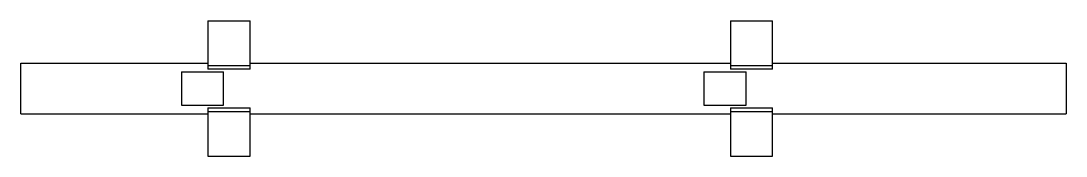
# Model space of a CAD drawing. Header units: millimetres. Extents: x -185 to 805, y -64 to 64.
import ezdxf

# ---------------------------------------------------------------- set-up
doc = ezdxf.new("R2010")
doc.units = ezdxf.units.MM
doc.layers.add('KwikScaf Matrix', color=7, linetype='Continuous')

# ---------------------------------------------------------------- blocks, each defined once
blk = doc.blocks.new('2D Standard 1 Metre')
at = {"layer": 'KwikScaf Matrix', "color": 0, "extrusion": (0, 1, 0)}
for p, q in [((-8, 64), (32, 64)), ((-8, 64), (-8, 59.53)), ((-8, 59.53), (-8, 21.9)), ((32, 59.53), (32, 64)), ((32, 21.9), (32, 59.53)), ((487, 64), (487, 59.53)), ((487, 64), (527, 64)), ((487, 59.53), (487, 21.9)), ((527, 59.53), (527, 64)), ((527, 21.9), (527, 59.53)), ((-185, -24), (-185, 24)), ((-185, 24), (-8, 24)), ((-8, 21.9), (32, 21.9)), ((-8, 21.9), (-8, 18.16)), ((32, 24), (487, 24)), ((32, 18.16), (32, 21.9)), ((487, 21.9), (527, 21.9)), ((487, 21.9), (487, 18.16)), ((527, 24), (805, 24)), ((527, 18.16), (527, 21.9)), ((805, 24), (805, -24)), ((-33, 15.7), (7, 15.7)), ((-33, 15.7), (-33, 5.8)), ((32, 18.16), (-8, 18.16)), ((7, 5.8), (7, 15.7)), ((462, 15.7), (502, 15.7)), ((462, 15.7), (462, 5.8)), ((527, 18.16), (487, 18.16)), ((502, 5.8), (502, 15.7)), ((-33, 5.8), (-33, -5.8)), ((7, -5.8), (7, 5.8)), ((462, 5.8), (462, -5.8)), ((502, -5.8), (502, 5.8)), ((-33, -5.8), (-33, -15.7)), ((7, -15.7), (7, -5.8)), ((462, -5.8), (462, -15.7)), ((502, -15.7), (502, -5.8)), ((-33, -15.7), (7, -15.7)), ((-8, -18.16), (32, -18.16)), ((-8, -18.16), (-8, -21.9)), ((32, -21.9), (32, -18.16)), ((462, -15.7), (502, -15.7)), ((487, -18.16), (527, -18.16)), ((487, -18.16), (487, -21.9)), ((527, -21.9), (527, -18.16)), ((-185, -24), (-8, -24)), ((-8, -21.9), (32, -21.9)), ((-8, -21.9), (-8, -59.53)), ((32, -59.53), (32, -21.9)), ((32, -24), (487, -24)), ((487, -21.9), (487, -59.53)), ((487, -21.9), (527, -21.9)), ((527, -59.53), (527, -21.9)), ((527, -24), (805, -24)), ((-8, -59.53), (-8, -64)), ((-8, -64), (32, -64)), ((32, -64), (32, -59.53)), ((487, -59.53), (487, -64)), ((487, -64), (527, -64)), ((527, -64), (527, -59.53))]:
    blk.add_line(p, q, dxfattribs=at)

msp = doc.modelspace()

# ---------------------------------------------------------------- block references
at = {"color": 0}
msp.add_blockref('2D Standard 1 Metre', (0, 0), dxfattribs=at)

doc.saveas('drawing.dxf')
